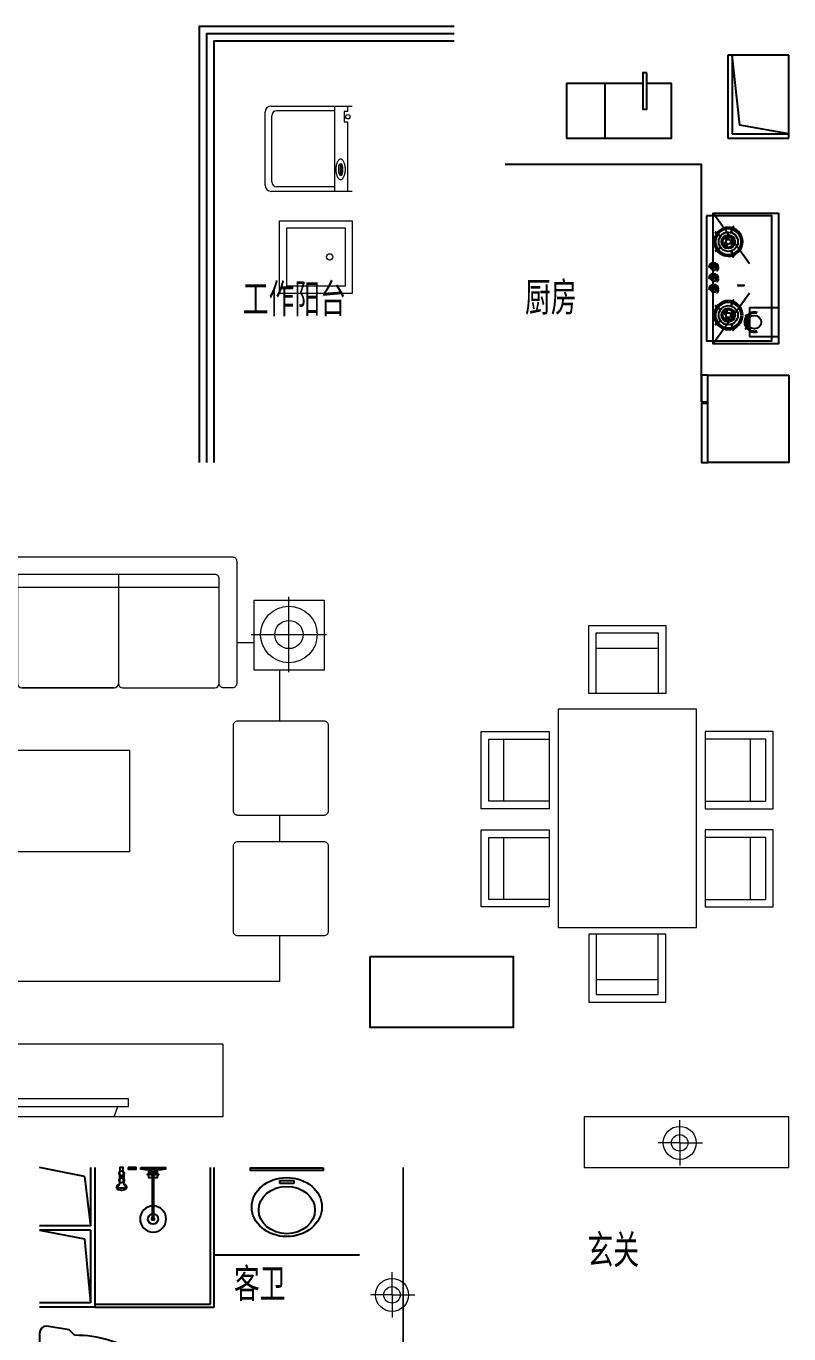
# Model space of a CAD drawing. Extents: x 72956 to 162056, y -6841 to 35159.
# Drawn here: x 87959 to 93201, y 15295 to 24288 of the extents above; entities that cross this region are included whole.
import ezdxf

# ---------------------------------------------------------------- set-up
doc = ezdxf.new("R2010")
doc.units = 0
doc.header["$LTSCALE"] = 1000
doc.header["$MEASUREMENT"] = 0
doc.layers.get('0').update_dxf_attribs({"linetype": 'CONTINUOUS'})
for name, color, linetype in [('-厨卫', 154, 'CONTINUOUS'), ('-文字', 7, 'CONTINUOUS'), ('-管井', 228, 'CONTINUOUS'), ('-阳台栏杆', 152, 'CONTINUOUS')]:
    doc.layers.add(name, color=color, linetype=linetype)
doc.layers.add('-家具', color=44, linetype='CONTINUOUS', lineweight=9)
doc.layers.add('管井风井', color=2, linetype='CONTINUOUS', lineweight=15)
doc.styles.add('样式 1', font='SIMHEI.TTF', dxfattribs={"width": 0.65, "height": 500})

# ---------------------------------------------------------------- blocks, each defined once
blk = doc.blocks.new('A$C32253FA8')
for p, q in [((0, 430), (0, 960)), ((0, 960), (380, 960)), ((30, 430), (30, 930)), ((71.1, 489.9), (30, 930)), ((30, 930), (380, 930)), ((380, 430), (71.1, 489.9)), ((0, 0), (0, 430)), ((30, 430), (380, 430)), ((30, 0), (30, 400)), ((30, 400), (380, 400)), ((71.1, 59.9), (30, 400)), ((71.1, 59.9), (380, 0))]:
    blk.add_line(p, q)
blk = doc.blocks.new('A$C11250226')
at = {"layer": '-管井'}
for p, q in [((570, 420), (0, 420)), ((0, 420), (0, 0)), ((570, 390), (30, 390)), ((30, 390), (30, 0)), ((570, 0), (570, 420)), ((0, 0), (570, 0))]:
    blk.add_line(p, q, dxfattribs=at)
blk.add_lwpolyline([(30, 0), (88.9, 337.1), (570, 390)], dxfattribs=at)
blk = doc.blocks.new('A$C028E412E')
for p, q in [((193, 40.4), (289.6, 40.4)), ((193, 20.1), (193, 40.4)), ((289.6, 20.1), (193, 20.1)), ((289.6, 40.4), (289.6, 20.1))]:
    blk.add_line(p, q)
at = {"extrusion": (0, 0, -1)}
for centre, major_axis in [((241.3, 203), (241.3, 0)), ((241.3, 223.3), (-193, 0))]:
    blk.add_ellipse(centre, major_axis=major_axis, ratio=0.842105, start_param=3.141593, end_param=9.424778, dxfattribs=at)
blk = doc.blocks.new('A$C3F2D3E33')
at = {"linetype": 'ByBlock'}
for p, q in [((228.6, 711.2), (203.2, 698.5)), ((330.2, 711.2), (228.6, 711.2)), ((355.6, 698.5), (330.2, 711.2)), ((25.4, 203.2), (0, 50.8)), ((63.5, 241.3), (25.4, 203.2)), ((533.4, 203.2), (495.3, 241.3)), ((558.8, 50.8), (533.4, 203.2)), ((50.8, 0), (508, 0))]:
    blk.add_line(p, q, dxfattribs=at)
for centre, radius, start, end in [((858.4, 248.4), 794.9, 145.50918, 180.50918), ((-299.6, 248.4), 794.9, 359.49082, 34.49082), ((50.8, 50.8), 50.8, 180, 270), ((508, 50.8), 50.8, 270, 0)]:
    blk.add_arc(centre, radius, start, end, dxfattribs=at)
blk = doc.blocks.new('A$C178A5D28')
at = {"lineweight": -3}
for p, q in [((417.9, 271.1), (427.9, 271.1)), ((89.5, 254.6), (412.9, 254.6)), ((412.9, 244.6), (89.5, 244.6)), ((417.9, 228.1), (427.9, 228.1)), ((404.5, 48.6), (329.8, 48.6)), ((404.5, 18.6), (329.8, 18.6)), ((382.5, 18.6), (382.5, 48.6))]:
    blk.add_line(p, q, dxfattribs=at)
at = {"color": 8}
for p, q in [((417.9, 234.6), (427.9, 234.6)), ((420.9, 264.6), (427.9, 264.6))]:
    blk.add_line(p, q, dxfattribs=at)
at = {"lineweight": -3}
for points in [[(417.9, 264.6), (417.9, 277.6), (372.9, 277.6), (372.9, 254.6)], [(397.4, 277.6), (397.4, 287.6), (393.4, 287.6), (393.4, 277.6)], [(442.9, 164.6), (442.9, 334.6), (432.9, 334.6), (427.9, 304.8), (427.9, 259.6)], [(372.9, 244.6), (372.9, 221.6), (417.9, 221.6), (417.9, 234.6)], [(393.4, 221.6), (393.4, 211.6), (397.4, 211.6), (397.4, 221.6)], [(427.9, 239.6), (427.9, 194.3), (432.9, 164.6), (442.9, 164.6)], [(414, 45.2), (442.9, 45.2), (442.9, 21.9), (414, 21.9)]]:
    blk.add_lwpolyline(points, dxfattribs=at)
for points in [[(442.9, 280.6), (432.9, 280.6), (432.9, 218.6), (442.9, 218.6)], [(442.9, 78.6), (432.9, 78.6), (432.9, 134.6), (442.9, 134.6)]]:
    blk.add_lwpolyline(points, close=True, dxfattribs=at)
at = {"color": 8}
for points in [[(420.9, 259.6), (420.9, 264.6), (392.9, 264.6), (392.9, 254.6)], [(392.9, 244.6), (392.9, 234.6), (420.9, 234.6), (420.9, 239.6)]]:
    blk.add_lwpolyline(points, dxfattribs=at)
blk.add_lwpolyline([(432.9, 259.6), (412.9, 259.6), (412.9, 239.6), (432.9, 239.6)], close=True, dxfattribs=at)
at = {"lineweight": -3}
blk.add_circle((89.5, 249.6), 89.5, dxfattribs=at)
at = {"color": 8}
for centre, radius in [((89.5, 249.6), 5), ((355.5, 33.6), 15), ((404.5, 33.6), 15)]:
    blk.add_circle(centre, radius, dxfattribs=at)
for centre, radius, start, end in [((89.5, 249.6), 35, 8.21321, 351.78679), ((89.5, 249.6), 9, 33.74899, 326.25101), ((355.5, 33.6), 17, 61.92751, 298.07249), ((404.5, 33.6), 17, 43.33592, 118.07249), ((404.5, 33.6), 17, 241.92751, 316.66408)]:
    blk.add_arc(centre, radius, start, end, dxfattribs=at)
at = {"lineweight": -3}
for centre, start, end in [((335.7, 65.2), 196.41807, 250.32674), ((335.7, 1.9), 109.67326, 163.58193)]:
    blk.add_arc(centre, 17.7, start, end, dxfattribs=at)
for centre, major_axis, ratio, start_param, end_param in [((307.1, 33.6), (0, 33.6), 0.612909, -0.37962, 3.521213), ((316.5, 33.6), (0, 31.4), 0.47884, -1.072899, 4.214492)]:
    blk.add_ellipse(centre, major_axis=major_axis, ratio=ratio, start_param=start_param, end_param=end_param, dxfattribs=at)
blk = doc.blocks.new('A$C7EBA6A91')
at = {"layer": '-厨卫'}
for p, q in [((0, 380), (0, 0)), ((262.6, 380), (262.6, 0))]:
    blk.add_line(p, q, dxfattribs=at)
blk.add_lwpolyline([(551.2, 450.4), (525.2, 450.4), (525.2, 200.4), (551.2, 200.4)], close=True, dxfattribs=at)
for points in [[(0, 380), (525.2, 380)], [(551.2, 380), (720, 380), (720, 0), (0, 0)]]:
    blk.add_lwpolyline(points, dxfattribs=at)
blk = doc.blocks.new('zao')
at = {"layer": '-厨卫'}
for p, q in [((224729.4, 73425.5), (224479.4, 73775.5)), ((224603.8, 73642.8), (224616.3, 73681.5)), ((224606.9, 73641.8), (224619.5, 73680.4)), ((224528.7, 73616.4), (224495.9, 73640.3)), ((224530.7, 73619.1), (224497.8, 73643)), ((224528.7, 73539.5), (224495.9, 73515.7)), ((224530.7, 73536.9), (224497.8, 73513)), ((224603.8, 73513.1), (224616.3, 73474.5)), ((224606.9, 73514.1), (224619.5, 73475.5)), ((224454.4, 73400.5), (224451.4, 73400.5)), ((224501.7, 73403.5), (224467.2, 73403.5)), ((224501.7, 73397.5), (224467.2, 73397.5)), ((224482.9, 73430.4), (224482.9, 73433.5)), ((224485.9, 73430.4), (224485.9, 73433.5)), ((224514.4, 73402), (224517.4, 73402)), ((224514.4, 73399), (224517.4, 73399)), ((224454.4, 73325.5), (224451.4, 73325.5)), ((224501.7, 73328.5), (224467.2, 73328.5)), ((224501.7, 73322.5), (224467.2, 73322.5)), ((224482.9, 73355.4), (224482.9, 73358.5)), ((224485.9, 73355.4), (224485.9, 73358.5)), ((224505.6, 73379.3), (224507.8, 73377.1)), ((224505.6, 73304.3), (224507.8, 73302.1)), ((224514.4, 73327), (224517.4, 73327)), ((224514.4, 73324), (224517.4, 73324)), ((224454.4, 73250.5), (224451.4, 73250.5)), ((224501.7, 73253.5), (224467.2, 73253.5)), ((224501.7, 73247.5), (224467.2, 73247.5)), ((224729.4, 73225.5), (224479.4, 72875.5)), ((224482.9, 73280.4), (224482.9, 73283.5)), ((224485.9, 73280.4), (224485.9, 73283.5)), ((224505.6, 73229.3), (224507.8, 73227.1)), ((224514.4, 73252), (224517.4, 73252)), ((224514.4, 73249), (224517.4, 73249)), ((224652.1, 73279.6), (224692.7, 73279.6)), ((224652.1, 73276.3), (224692.7, 73276.3)), ((224528.7, 73111.4), (224495.8, 73135.3)), ((224530.7, 73114.1), (224497.8, 73138)), ((224603.8, 73137.8), (224616.3, 73176.5)), ((224606.9, 73136.8), (224619.5, 73175.4)), ((224729.4, 73125.5), (224729.4, 72925.5)), ((224729.4, 73125.5), (224929.4, 73125.5)), ((224528.7, 73034.5), (224495.8, 73010.7)), ((224530.7, 73031.9), (224497.8, 73008)), ((224725.4, 73052.4), (224702.4, 73069.1)), ((224726.8, 73054.2), (224703.8, 73071)), ((224603.8, 73008.1), (224616.3, 72969.5)), ((224606.9, 73009.1), (224619.4, 72970.5)), ((224725.4, 72998.6), (224702.4, 72981.9)), ((224726.8, 72996.7), (224703.8, 72980)), ((224729.4, 72925.5), (224929.4, 72925.5))]:
    blk.add_line(p, q, dxfattribs=at)
for points in [[(224434.4, 73755.5), (224434.4, 72895.5), (224884.4, 72895.5), (224884.4, 73755.5)], [(224929.4, 73775.5), (224929.4, 72875.5), (224479.4, 72875.5), (224479.4, 73775.5)]]:
    blk.add_lwpolyline(points, close=True, dxfattribs=at)
for centre, radius in [((224584.4, 73578), 66), ((224584.4, 73578), 47.3), ((224584.4, 73578), 38.5), ((224584.4, 73578), 16.5), ((224484.4, 73400.5), 20), ((224484.4, 73325.5), 20), ((224484.4, 73250.5), 20), ((224584.4, 73073), 66), ((224584.4, 73073), 47.3), ((224584.4, 73073), 38.5), ((224584.4, 73073), 16.5), ((224764.4, 73025.5), 46.2)]:
    blk.add_circle(centre, radius, dxfattribs=at)
for centre, radius, start, end in [((224584.4, 73578), 99, 72.9543, 143.04435), ((224584.4, 73578), 88, 73.07368, 142.92497), ((224584.4, 73578), 88, 1.07368, 70.92497), ((224617.9, 73681), 1.65, 341.99932, 161.99932), ((224584.4, 73578), 99, 0.9543, 71.04435), ((224584.4, 73578), 99, 144.9543, 215.04435), ((224496.8, 73641.6), 1.65, 53.99932, 233.99932), ((224584.4, 73578), 88, 145.07368, 214.92497), ((224529.7, 73617.7), 1.65, 233.99932, 53.99932), ((224560.6, 73564.2), 5.5, 29.99932, 209.99932), ((224569.2, 73600.9), 5.5, 123.52516, 303.52516), ((224584.4, 73578), 22, 209.99932, 243.52516), ((224584.4, 73578), 33, 89.99932, 123.52516), ((224584.4, 73578), 22, 89.99932, 123.52516), ((224584.4, 73605.5), 5.5, 269.99932, 89.99932), ((224608.2, 73564.2), 5.5, 149.99932, 329.99932), ((224584.4, 73578), 22, 329.99932, 3.52516), ((224605.3, 73642.3), 1.65, 161.99932, 341.99932), ((224611.9, 73579.7), 5.5, 3.52516, 183.52516), ((224584.4, 73578), 33, 329.99932, 3.52516), ((224584.4, 73578), 88, 289.07368, 358.92497), ((224584.4, 73578), 99, 288.9543, 359.04435), ((224496.8, 73514.3), 1.65, 125.99932, 305.99932), ((224584.4, 73578), 99, 216.9543, 287.04435), ((224584.4, 73578), 88, 217.07368, 286.92497), ((224529.7, 73538.2), 1.65, 305.99932, 125.99932), ((224584.4, 73578), 33, 209.99932, 243.52516), ((224572.2, 73553.4), 5.5, 243.52516, 63.52516), ((224605.3, 73513.6), 1.65, 17.99932, 197.99932), ((224617.9, 73475), 1.65, 197.99932, 17.99932), ((224484.4, 73400.5), 33, 92.60458, 179.99932), ((224484.4, 73400.5), 30, 92.86531, 179.99932), ((224467.4, 73400.5), 3.01, 85.12371, 274.87494), ((224484.4, 73400.5), 18, 9.59339, 170.40526), ((224484.4, 73400.5), 18, 189.59339, 350.40526), ((224484.4, 73400.5), 33, 2.60458, 87.39407), ((224484.4, 73400.5), 30, 2.86531, 87.13334), ((224501.4, 73400.5), 3.01, 265.12371, 94.87494), ((224484.4, 73400.5), 30, 314.99932, 357.13334), ((224484.4, 73400.5), 33, 314.99932, 357.39407), ((224484.4, 73325.5), 33, 92.60458, 179.99932), ((224484.4, 73325.5), 30, 92.86531, 179.99932), ((224467.4, 73325.5), 3.01, 85.12371, 274.87494), ((224484.4, 73325.5), 18, 9.59339, 170.40526), ((224484.4, 73325.5), 18, 189.59339, 350.40526), ((224484.4, 73325.5), 33, 2.60458, 87.39407), ((224484.4, 73325.5), 30, 2.86531, 87.13334), ((224501.4, 73325.5), 3.01, 265.12371, 94.87494), ((224484.4, 73325.5), 30, 314.99932, 357.13334), ((224484.4, 73325.5), 33, 314.99932, 357.39407), ((224484.4, 73250.5), 33, 92.60458, 179.99932), ((224484.4, 73250.5), 30, 92.86531, 179.99932), ((224467.4, 73250.5), 3.01, 85.12371, 274.87494), ((224484.4, 73250.5), 18, 9.59339, 170.40526), ((224484.4, 73250.5), 18, 189.59339, 350.40526), ((224484.4, 73250.5), 33, 2.60458, 87.39407), ((224484.4, 73250.5), 30, 2.86531, 87.13334), ((224501.4, 73250.5), 3.01, 265.12371, 94.87494), ((224484.4, 73250.5), 30, 314.99932, 357.13334), ((224484.4, 73250.5), 33, 314.99932, 357.39407), ((224652.1, 73278), 1.65, 89.99932, 269.99932), ((224692.7, 73278), 1.65, 269.99932, 89.99932), ((224584.4, 73073), 99, 144.9543, 215.04435), ((224496.8, 73136.6), 1.65, 53.99932, 233.99932), ((224584.4, 73073), 88, 145.07368, 214.92497), ((224584.4, 73073), 99, 72.9543, 143.04435), ((224584.4, 73073), 88, 73.07368, 142.92497), ((224529.7, 73112.7), 1.65, 233.99932, 53.99932), ((224605.3, 73137.3), 1.65, 161.99932, 341.99932), ((224584.4, 73073), 88, 1.07368, 70.92497), ((224617.9, 73176), 1.65, 341.99932, 161.99932), ((224584.4, 73073), 99, 0.9543, 71.04435), ((224529.7, 73033.2), 1.65, 305.99932, 125.99932), ((224560.6, 73086.7), 5.5, 149.99932, 329.99932), ((224584.4, 73073), 33, 116.47349, 149.99932), ((224569.2, 73050), 5.5, 56.47349, 236.47349), ((224584.4, 73073), 22, 116.47349, 149.99932), ((224584.4, 73073), 33, 236.47349, 269.99932), ((224572.2, 73097.6), 5.5, 296.47349, 116.47349), ((224584.4, 73073), 22, 236.47349, 269.99932), ((224584.4, 73045.5), 5.5, 269.99932, 89.99932), ((224608.2, 73086.7), 5.5, 29.99932, 209.99932), ((224584.4, 73073), 22, 356.47349, 29.99932), ((224611.9, 73071.3), 5.5, 176.47349, 356.47349), ((224584.4, 73073), 33, 356.47349, 29.99932), ((224584.4, 73073), 88, 289.07368, 358.92497), ((224584.4, 73073), 99, 288.9543, 359.04435), ((224764.4, 73025.5), 69.3, 144.9543, 215.04435), ((224703.1, 73070), 1.16, 53.99932, 233.99932), ((224764.4, 73025.5), 61.6, 145.07368, 214.92497), ((224764.4, 73025.5), 69.3, 72.9543, 143.04435), ((224764.4, 73025.5), 61.6, 73.07368, 142.92497), ((224496.8, 73009.3), 1.65, 125.99932, 305.99932), ((224584.4, 73073), 99, 216.9543, 287.04435), ((224584.4, 73073), 88, 217.07368, 286.92497), ((224605.3, 73008.6), 1.65, 17.99932, 197.99932), ((224617.9, 72970), 1.65, 197.99932, 17.99932), ((224703.1, 72980.9), 1.16, 125.99932, 305.99932), ((224764.4, 73025.5), 69.3, 216.9543, 287.04435), ((224764.4, 73025.5), 61.6, 217.07368, 286.92497)]:
    blk.add_arc(centre, radius, start, end, dxfattribs=at)
blk = doc.blocks.new('bx')
at = {"layer": '-厨卫'}
for points in [[(224444.4, 72661.6), (224400.2, 72661.6), (224400.2, 72476.1), (224444.4, 72476)], [(224444.4, 72465), (224400.2, 72465.1), (224400.2, 72060.6), (224444.4, 72060.6)]]:
    blk.add_lwpolyline(points, dxfattribs=at)
blk.add_lwpolyline([(225000.1, 72661.6), (225000.3, 72060.6), (224444.4, 72060.6), (224444.4, 72661.6)], close=True, dxfattribs=at)
blk = doc.blocks.new('rr')
at = {"layer": '-家具'}
for p, q in [((179715.8, 111193, 174879.8), (180273.2, 111193, 174879.8)), ((180150.6, 111161, 174879.8), (179753.9, 111161, 174879.8)), ((180150.3, 111193, 174879.8), (180150.3, 110606.5, 174879.8)), ((180217.5, 111156.9, 174879.8), (180217.5, 111086.2, 174879.8)), ((180243.5, 111156.9, 174879.8), (180217.5, 111156.9, 174879.8)), ((180242.8, 111156.9, 174879.8), (180242.8, 111193, 174879.8)), ((179673.3, 110649, 174879.8), (179673.3, 111150.5, 174879.8)), ((179719.9, 110672.6, 174879.8), (179719.9, 111127, 174879.8)), ((180217.5, 111086.2, 174879.8), (180243.5, 111086.2, 174879.8)), ((180242.8, 110606.5, 174879.8), (180242.8, 111086.2, 174879.8)), ((180199.4, 110795.2, 174879.8), (180189.5, 110795.1, 174879.8)), ((180191.4, 110786.3, 174879.8), (180177.2, 110786.3, 174879.8)), ((180177.2, 110786.3, 174879.8), (180177.2, 110731.4, 174879.8)), ((180177.2, 110731.4, 174879.8), (180191.4, 110731.4, 174879.8)), ((180198.4, 110717.2, 174879.8), (180189.5, 110717.2, 174879.8)), ((180191.4, 110731.4, 174879.8), (180191.4, 110786.3, 174879.8)), ((180150.6, 110638.6, 174879.8), (179753.9, 110638.6, 174879.8)), ((180273.2, 110606.5, 174879.8), (179715.8, 110606.5, 174879.8))]:
    blk.add_line(p, q, dxfattribs=at)
at = {"layer": '-家具', "elevation": 174879.8}
blk.add_lwpolyline([(180193, 110829, 0.185158), (180182.2, 110824.8, 0.102042), (180170, 110808.3, 0.060862), (180163.1, 110787, 0.047173), (180160.4, 110758.3, 0.047173), (180163.1, 110729.6, 0.060862), (180170, 110708.3, 0.102042), (180182.2, 110691.8, 0.185158), (180193, 110687.6, 0.185158), (180203.8, 110691.8, 0.102042), (180216, 110708.3, 0.060862), (180222.8, 110729.6, 0.047173), (180225.5, 110758.3, 0.047173), (180222.8, 110787, 0.060862), (180216, 110808.3, 0.102042), (180203.8, 110824.8, 0.185158)], format="xyb", close=True, dxfattribs=at)
for points in [[(180189.5, 110717.2, 0.259034), (180192.4, 110718.8, 0.076276), (180196.6, 110728.6, 0.036515), (180198.7, 110740.1, 0.026615), (180199.5, 110756.2, 0.026615), (180198.7, 110772.2, 0.036515), (180196.6, 110783.7, 0.076276), (180192.4, 110793.5, 0.259034), (180189.5, 110795.1, 0.259034), (180186.6, 110793.5, 0.056762), (180183.2, 110786.3, 0.036515)], [(180198.4, 110717.2, 0.259034), (180201.3, 110718.8, 0.076276), (180205.5, 110728.6, 0.036515), (180207.6, 110740.1, 0.026615), (180208.5, 110756.2, 0.026615), (180207.6, 110772.2, 0.036515), (180205.5, 110783.7, 0.076276), (180201.3, 110793.5, 0.259034), (180198.4, 110795.1, 0.078462), (180197.4, 110795, 0.056762)], [(180181.7, 110731.4, 0.008736), (180182.4, 110728.6, 0.076276), (180186.6, 110718.8, 0.259034), (180189.5, 110717.2, 0.259034)]]:
    blk.add_lwpolyline(points, format="xyb", dxfattribs=at)
at = {"layer": '-家具'}
blk.add_circle((180243.5, 111119.6, 174879.8), 14.9, dxfattribs=at)
for centre, radius, start, end in [((179715.8, 111150.5, 174879.8), 42.5, 90, 180), ((179753.9, 111127, 174879.8), 34, 90, 180), ((179715.8, 110649, 174879.8), 42.5, 180, 270), ((179753.9, 110672.6, 174879.8), 34, 180, 270)]:
    blk.add_arc(centre, radius, start, end, dxfattribs=at)
blk = doc.blocks.new('tt')
at = {"layer": '-家具', "elevation": 174879.8}
for points in [[(180273.2, 109905), (179773.2, 109905), (179773.2, 110405), (180273.2, 110405)], [(180223.2, 109955), (179823.2, 109955), (179823.2, 110355), (180223.2, 110355)]]:
    blk.add_lwpolyline(points, close=True, dxfattribs=at)
at = {"layer": '-家具'}
blk.add_circle((180117.9, 110156.3, 174879.8), 21.6, dxfattribs=at)
blk = doc.blocks.new('uu')
at = {"layer": '-家具'}
for p, q in [((176889.7, 108306.5, 174879.8), (176889.7, 107586.5, 174879.8)), ((177583, 108336.5, 174879.8), (177583, 107586.5, 174879.8)), ((178276.4, 108336.5, 174879.8), (178276.4, 107586.5, 174879.8)), ((178969.7, 108246.5, 174879.8), (176889.7, 108246.5, 174879.8)), ((176649.2, 108158.5, 174879.8), (176169.2, 108158.5, 174879.8)), ((176169.2, 108158.5, 174879.8), (176169.2, 107678.5, 174879.8)), ((176410.7, 107663.6, 174879.8), (176410.7, 108182, 174879.8)), ((176649.2, 107678.5, 174879.8), (176649.2, 108158.5, 174879.8)), ((179210.2, 108158.5, 174879.8), (179690.2, 108158.5, 174879.8)), ((179210.2, 107678.5, 174879.8), (179210.2, 108158.5, 174879.8)), ((179448.7, 107663.6, 174879.8), (179448.7, 108182, 174879.8)), ((179690.2, 108158.5, 174879.8), (179690.2, 107678.5, 174879.8)), ((176669.9, 107922.8, 174879.8), (176151.5, 107922.8, 174879.8)), ((179189.5, 107922.8, 174879.8), (179707.9, 107922.8, 174879.8)), ((176169.2, 107678.5, 174879.8), (176649.2, 107678.5, 174879.8)), ((179690.2, 107678.5, 174879.8), (179210.2, 107678.5, 174879.8)), ((177553, 107556.5, 174879.8), (176919.7, 107556.5, 174879.8)), ((178246.4, 107556.5, 174879.8), (177613, 107556.5, 174879.8)), ((177613, 107556.5, 174879.8), (178246.4, 107556.5, 174879.8)), ((178306.4, 107556.5, 174879.8), (178939.7, 107556.5, 174879.8)), ((176234.2, 106599.1, 320649.3), (176336.2, 107224, 320649.3)), ((176274.9, 107234, 320649.3), (176873.3, 107136.1, 320649.3)), ((176899, 107100.5, 320649.3), (176807, 106536.9, 320649.3))]:
    blk.add_line(p, q, dxfattribs=at)
for points, elevation in [([(176859.7, 107556.5), (176799.7, 107556.5, -0.414214), (176769.7, 107586.5), (176769.7, 108426.5, -0.414214), (176799.7, 108456.5), (179059.7, 108456.5, -0.414214), (179089.7, 108426.5), (179089.7, 107586.5, -0.414214), (179059.7, 107556.5), (178999.7, 107556.5, -0.414214), (178969.7, 107586.5), (178969.7, 108306.5, 0.414214), (178939.7, 108336.5), (176919.7, 108336.5, 0.414214), (176889.7, 108306.5), (176889.7, 107586.5, -0.414214)], 174879.8), ([(176909, 107161.8), (176916.5, 107207.9, 0.414214), (176890.8, 107243.6), (176184.9, 107358.6, 0.414214), (176149.2, 107332.9), (176022.3, 106554.5, 0.414214), (176048, 106518.8), (176754, 106403.8, 0.414214), (176789.7, 106429.5), (176796.3, 106470.4, 0.380424), (176771.3, 106511.2), (176172.9, 106609.1, -0.414214), (176147.2, 106644.8), (176239.2, 107208.3, -0.414214), (176274.9, 107234), (176873.3, 107136.1, 0.414214)], 320649.3), ([(179097.9, 107329.2), (179687.9, 107329.2, -0.414214), (179717.9, 107299.2), (179717.9, 106709.2, -0.414214), (179687.9, 106679.2), (179097.9, 106679.2, -0.414214), (179067.9, 106709.2), (179067.9, 107299.2, -0.414214)], 174879.8), ([(179097.9, 106499.8), (179687.9, 106499.8, -0.414214), (179717.9, 106469.8), (179717.9, 105879.8, -0.414214), (179687.9, 105849.8), (179097.9, 105849.8, -0.414214), (179067.9, 105879.8), (179067.9, 106469.8, -0.414214)], 174879.8)]:
    blk.add_lwpolyline(points, format="xyb", close=True, dxfattribs=dict(at, elevation=elevation))
at = {"layer": '-家具', "elevation": 174879.8}
for points in [[(176649.2, 107869), (176769.7, 107869)], [(179089.7, 107869), (179210.2, 107869)], [(176491.7, 107308.6), (176491.7, 107678.5)], [(179383.5, 107678.5), (179383.5, 107329.2)], [(179383.5, 106679.2), (179383.5, 106499.8)], [(179383.5, 105849.8), (179383.5, 105536.9), (176491.7, 105536.9), (176491.7, 106446.5)]]:
    blk.add_lwpolyline(points, dxfattribs=at)
blk.add_lwpolyline([(177452.7, 107128.2), (178352.7, 107128.2), (178352.7, 106428.2), (177452.7, 106428.2)], close=True, dxfattribs=at)
at = {"layer": '-家具'}
for centre, radius in [((176410.7, 107922.8, 174879.8), 194.4), ((179448.7, 107922.8, 174879.8), 194.4), ((176410.7, 107922.8, 174879.8), 97.2), ((179448.7, 107922.8, 174879.8), 97.2)]:
    blk.add_circle(centre, radius, dxfattribs=at)
for centre, radius, start, end in [((176919.7, 107586.5, 174879.8), 30, 180, 270), ((177553, 107586.5, 174879.8), 30, 270, 0), ((177553, 107586.5, 174879.8), 30, 270, 0), ((177613, 107586.5, 174879.8), 30, 180, 270), ((178246.4, 107586.5, 174879.8), 30, 270, 0), ((178246.4, 107586.5, 174879.8), 30, 270, 0), ((178306.4, 107586.5, 174879.8), 30, 180, 270), ((178939.7, 107586.5, 174879.8), 30, 270, 0), ((176878.3, 107166.8, 320649.3), 31.1, 260.74363, 350.74363), ((176878.3, 107166.8, 320649.3), 31.1, 260.74363, 350.74363), ((176868.3, 107105.5, 320649.3), 31.1, 350.74363, 80.74363), ((176776.3, 106541.9, 320649.3), 31.1, 260.74363, 350.74363)]:
    blk.add_arc(centre, radius, start, end, dxfattribs=at)
blk = doc.blocks.new('ii')
at = {"layer": '-家具'}
for p, q in [((181183.2, 107615.9, 174879.8), (181183.2, 108083.5, 174879.8)), ((181183.2, 108083.5, 174879.8), (181713.2, 108083.5, 174879.8)), ((181235.2, 107615.9, 174879.8), (181235.2, 108031.6, 174879.8)), ((181235.2, 108031.6, 174879.8), (181661.3, 108031.6, 174879.8)), ((181661.3, 108031.6, 174879.8), (181661.3, 107615.9, 174879.8)), ((181713.2, 108083.5, 174879.8), (181713.2, 107615.9, 174879.8)), ((181235.2, 107927.7, 174879.8), (181661.3, 107927.7, 174879.8)), ((181713.2, 107615.9, 174879.8), (181183.2, 107615.9, 174879.8)), ((180444.9, 107352.7, 174879.8), (180912.5, 107352.7, 174879.8)), ((180444.9, 106822.7, 174879.8), (180444.9, 107352.7, 174879.8)), ((180496.8, 107300.8, 174879.8), (180912.5, 107300.8, 174879.8)), ((180496.8, 106874.7, 174879.8), (180496.8, 107300.8, 174879.8)), ((180600.7, 106874.7, 174879.8), (180600.7, 107300.8, 174879.8)), ((180912.5, 107352.7, 174879.8), (180912.5, 106822.7, 174879.8)), ((182451.6, 107352.7, 174879.8), (181984, 107352.7, 174879.8)), ((181984, 107352.7, 174879.8), (181984, 106822.7, 174879.8)), ((182399.7, 107300.8, 174879.8), (181984, 107300.8, 174879.8)), ((182295.8, 106874.7, 174879.8), (182295.8, 107300.8, 174879.8)), ((182399.7, 106874.7, 174879.8), (182399.7, 107300.8, 174879.8)), ((182451.6, 106822.7, 174879.8), (182451.6, 107352.7, 174879.8)), ((180912.5, 106874.7, 174879.8), (180496.8, 106874.7, 174879.8)), ((181984, 106874.7, 174879.8), (182399.7, 106874.7, 174879.8)), ((180912.5, 106822.7, 174879.8), (180444.9, 106822.7, 174879.8)), ((181984, 106822.7, 174879.8), (182451.6, 106822.7, 174879.8)), ((180444.9, 106677.2, 174879.8), (180912.5, 106677.2, 174879.8)), ((180444.9, 106147.2, 174879.8), (180444.9, 106677.2, 174879.8)), ((180912.5, 106677.2, 174879.8), (180912.5, 106147.2, 174879.8)), ((182451.6, 106677.2, 174879.8), (181984, 106677.2, 174879.8)), ((181984, 106677.2, 174879.8), (181984, 106147.2, 174879.8)), ((182451.6, 106147.2, 174879.8), (182451.6, 106677.2, 174879.8)), ((180496.8, 106625.3, 174879.8), (180912.5, 106625.3, 174879.8)), ((180496.8, 106199.2, 174879.8), (180496.8, 106625.3, 174879.8)), ((180600.7, 106199.2, 174879.8), (180600.7, 106625.3, 174879.8)), ((182399.7, 106625.3, 174879.8), (181984, 106625.3, 174879.8)), ((182295.8, 106199.2, 174879.8), (182295.8, 106625.3, 174879.8)), ((182399.7, 106199.2, 174879.8), (182399.7, 106625.3, 174879.8)), ((180912.5, 106147.2, 174879.8), (180444.9, 106147.2, 174879.8)), ((180912.5, 106199.2, 174879.8), (180496.8, 106199.2, 174879.8)), ((181984, 106199.2, 174879.8), (182399.7, 106199.2, 174879.8)), ((181984, 106147.2, 174879.8), (182451.6, 106147.2, 174879.8)), ((181183.2, 105959.9, 174879.8), (181183.2, 105492.3, 174879.8)), ((181713.2, 105959.9, 174879.8), (181183.2, 105959.9, 174879.8)), ((181235.2, 105959.9, 174879.8), (181235.2, 105544.2, 174879.8)), ((181661.3, 105544.2, 174879.8), (181661.3, 105959.9, 174879.8)), ((181713.2, 105492.3, 174879.8), (181713.2, 105959.9, 174879.8)), ((181235.2, 105648.2, 174879.8), (181661.3, 105648.2, 174879.8)), ((181183.2, 105492.3, 174879.8), (181713.2, 105492.3, 174879.8)), ((181235.2, 105544.2, 174879.8), (181661.3, 105544.2, 174879.8))]:
    blk.add_line(p, q, dxfattribs=at)
at = {"layer": '-家具', "elevation": 174879.8}
blk.add_lwpolyline([(180973.2, 106006.5), (181923.2, 106006.5), (181923.2, 107506.5), (180973.2, 107506.5)], close=True, dxfattribs=at)
blk = doc.blocks.new('oo')
at = {"layer": '-家具'}
for p, q in [((179005, 104956.5, 174879.8), (176821.3, 104956.5, 174879.8)), ((176821.3, 104956.5, 174879.8), (176821.3, 104456.5, 174879.8)), ((179005, 104956.5, 174879.8), (179005, 104456.5, 174879.8))]:
    blk.add_line(p, q, dxfattribs=at)
at = {"layer": '-家具', "extrusion": (-0.000235387, 0.0043, 0.999991)}
for p, q in [((178355.6, 104579.4, 174879.9), (177470.7, 104579.4, 174879.7)), ((177470.7, 104579.4, 174879.7), (177470.7, 104527.4, 174879.9)), ((177470.7, 104527.4, 174879.9), (178355.7, 104527.4, 174880.2)), ((177526.3, 104525.1, 174879.7), (177552, 104456.5, 174880)), ((178257, 104456.5, 174880.2), (178282.6, 104527.6, 174879.9)), ((178355.7, 104527.4, 174880.2), (178355.6, 104579.4, 174879.9))]:
    blk.add_line(p, q, dxfattribs=at)
at = {"layer": '-家具', "elevation": 174879.8}
blk.add_lwpolyline([(179005, 104456.5), (176821.3, 104456.5)], dxfattribs=at)
blk = doc.blocks.new('A-6家具1')
at = {"layer": '-家具'}
for p, q in [((92450.7, 111523.6), (92450.7, 111680.1)), ((92450.7, 111523.6), (92450.7, 111680.1)), ((92450.7, 111523.6), (92302.7, 111523.6)), ((92450.7, 111523.6), (92302.7, 111523.6)), ((92450.7, 111523.6), (92607.2, 111523.6)), ((92450.7, 111523.6), (92450.7, 111367.1)), ((92450.7, 111523.6), (92450.7, 111367.1)), ((92450.7, 111523.6), (92607.2, 111523.6)), ((90550.7, 111353.2), (90550.7, 109603.2)), ((90473.5, 110478.2), (90473.5, 110634.6)), ((90473.5, 110478.2), (90473.5, 110634.6)), ((90473.5, 110478.2), (90325.4, 110478.2)), ((90473.5, 110478.2), (90325.4, 110478.2)), ((90473.5, 110478.2), (90629.9, 110478.2)), ((90473.5, 110478.2), (90473.5, 110321.7)), ((90473.5, 110478.2), (90473.5, 110321.7)), ((90473.5, 110478.2), (90629.9, 110478.2))]:
    blk.add_line(p, q, dxfattribs=at)
blk.add_lwpolyline([(93200.7, 111703.2), (91794.1, 111703.2), (91794.1, 111353.2), (93200.7, 111353.2)], close=True, dxfattribs=at)
for centre, radius in [((92450.7, 111523.6), 113.4), ((92450.7, 111523.6), 113.4), ((92450.7, 111523.6), 56.7), ((92450.7, 111523.6), 56.7), ((90473.5, 110478.2), 113.4), ((90473.5, 110478.2), 113.4), ((90473.5, 110478.2), 56.7), ((90473.5, 110478.2), 56.7)]:
    blk.add_circle(centre, radius, dxfattribs=at)
for name, p in [('rr', (-90072.5, 7460.1, -174879.8)), ('tt', (-90072.5, 7460.1, -174879.8)), ('uu', (-89683.5, 7096.6, -174879.8)), ('ii', (-89358.1, 6998.7, -174879.8)), ('oo', (-89694, 7246.6, -174879.8))]:
    blk.add_blockref(name, p, dxfattribs=at)

msp = doc.modelspace()

# ---------------------------------------------------------------- linework, layer by layer
at = {"layer": '-厨卫'}
for p, q in [((91250.748, 23338.456), (92600.748, 23338.46)), ((92600.746, 21703.874), (92600.748, 23338.46)), ((89225.748, 15498.456), (89225.748, 16438.564)), ((89250.748, 15478.456), (89250.748, 16438.564)), ((89250.748, 15838.456), (90250.748, 15838.456)), ((88430.748, 15498.456), (89225.748, 15498.456)), ((88430.748, 15478.456), (89250.748, 15478.456))]:
    msp.add_line(p, q, dxfattribs=at)
msp.add_lwpolyline([(90000.02, 16437.731), (90000.02, 16417.731), (89501.477, 16417.731), (89501.477, 16437.731)], close=True, dxfattribs=at)
at = {"layer": '-家具'}
msp.add_line((90550.748, 14688.456), (90550.748, 16438.456), dxfattribs=at)
at = {"layer": '-文字'}
msp.add_lwpolyline([(90322.524, 17891.4), (91307.016, 17891.4), (91307.016, 17403.319), (90322.524, 17403.319)], close=True, dxfattribs=at)
at = {"layer": '-阳台栏杆'}
for points in [[(89150.748, 21288.456), (89150.748, 24288.456), (90900.748, 24288.456)], [(89200.748, 21288.456), (89200.748, 24238.456), (90900.748, 24238.456)], [(89250.748, 21288.456), (89250.748, 24188.456), (90900.748, 24188.456)]]:
    msp.add_lwpolyline(points, dxfattribs=at)

# ---------------------------------------------------------------- block references
at = {"layer": '-厨卫'}
for name, p in [('A$C7EBA6A91', (91672.58, 23516.411)), ('A-6家具1', (0, -94914.713)), ('zao', (-131799.546, -50772.185)), ('bx', (-131799.546, -50772.185))]:
    msp.add_blockref(name, p, dxfattribs=at)
at = {"layer": '-厨卫', "extrusion": (0, 0, -1), "zscale": -1, "rotation": 90}
msp.add_blockref('A$C178A5D28', (-88581.672, 15995.687), dxfattribs=at)
at = {"layer": '-厨卫'}
for name, p, rotation in [('A$C028E412E', (89992.048, 16370.211), 180), ('A$C3F2D3E33', (88050.748, 15348.844), 270)]:
    msp.add_blockref(name, p, dxfattribs=dict(at, rotation=rotation))
at = {"layer": '-管井', "rotation": 180}
msp.add_blockref('A$C32253FA8', (88430.748, 16438.456), dxfattribs=at)
at = {"layer": '管井风井', "rotation": 90}
msp.add_blockref('A$C11250226', (93200.748, 23518.456), dxfattribs=at)

# ---------------------------------------------------------------- texts
at = {"layer": '-文字', "char_height": 200, "style": '样式 1'}
for s, insert, width, attachment_point in [('{\\fSimHei|b0|i0|c134|p2;工作阳台}', (89447.935, 22293.542), 1760.46542, 7), ('{\\fSimHei|b0|i0|c134|p2;厨房}', (91387.799, 22304.458), 1860.46542, 7), ('{\\fSimHei|b0|i0|c134|p2;玄关}', (91816.945, 15974.663), 1860.46542, 1), ('客卫', (89387.351, 15742.822), 1860.46542, 1)]:
    msp.add_mtext(s, dxfattribs=dict(at, insert=insert, width=width, attachment_point=attachment_point))

doc.saveas('drawing.dxf')
